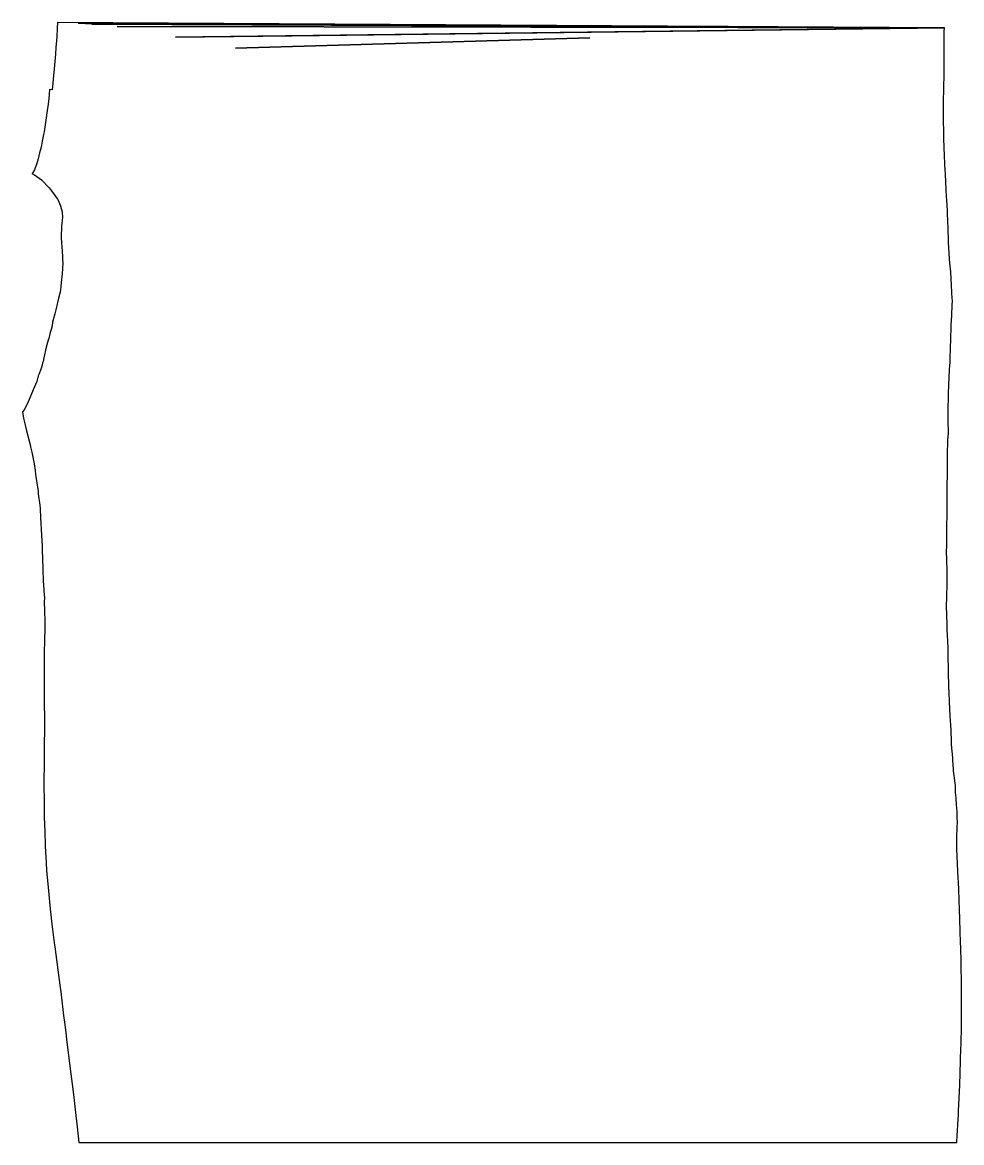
# Model space of a CAD drawing. Extents: x 5 to 159, y 0 to 184.
import ezdxf

# ---------------------------------------------------------------- set-up
doc = ezdxf.new("R2010")
doc.units = 0
doc.layers.add('10_30000', color=7, linetype='CONTINUOUS')

msp = doc.modelspace()

# ---------------------------------------------------------------- linework, layer by layer
at = {"layer": '10_30000', "color": 5}
for points in [[(9.796, 35.053), (10.068, 32.856), (10.166, 32.196), (10.985, 25.883), (11.115, 24.798), (11.188, 24.292), (11.607, 20.92), (11.782, 19.442), (11.966, 18.045), (12.086, 17.022), (12.591, 13.003), (13.2, 7.918), (13.541, 4.951), (13.592, 4.438), (13.806, 2.61), (14.092, 0.006), (158.53401, 0.006), (158.606, 1.238), (158.658, 1.952), (158.716, 3.05), (158.80801, 4.498), (158.83601, 5.244), (159.037, 9.44), (159.17001, 13.46), (159.17101, 13.717), (159.22601, 15.354), (159.24501, 16.254), (159.28601, 19.077), (159.32401, 20.855), (159.33, 23.074), (159.31401, 25.824), (159.261, 29.648), (159.19, 32.174), (159.16101, 32.849), (159.11301, 34.836), (158.98801, 38.442), (158.93001, 39.772), (158.856, 41.768), (158.714, 44.576), (158.56201, 48.302), (158.554, 49.273), (158.55801, 50.096), (158.62201, 51.998), (158.62801, 52.527), (158.62201, 53.548), (158.59601, 54.336), (158.55301, 54.986), (158.50401, 55.544), (158.45601, 56.73), (158.408, 57.14), (158.33, 57.562), (158.33, 58.334), (158.31601, 58.728), (158.276, 59.13), (158.17401, 59.948), (158.104, 60.364), (158.048, 60.772), (158.022, 61.168), (157.97801, 61.572), (157.94801, 61.968), (157.90001, 63.14), (157.84401, 63.932), (157.798, 64.334), (157.692, 65.522), (157.65201, 66.686), (157.61601, 67.084), (157.62201, 67.46201), (157.60001, 67.854), (157.53801, 68.64001), (157.45801, 70.19601), (157.42001, 71.35201), (157.37801, 71.746), (157.354, 72.134), (157.34601, 72.51801), (157.32401, 72.90401), (157.3, 73.674), (157.22801, 75.216), (157.18401, 77.132), (157.158, 77.51801), (157.18001, 78.274), (157.177, 78.478), (157.14401, 79.426), (157.09401, 80.19601), (157.10201, 81.332), (157.06201, 82.48), (157.01201, 83.44901), (156.95201, 84.396), (156.968, 85.152), (156.964, 85.353), (156.92401, 86.676), (156.90001, 87.05601), (156.86801, 88.01701), (156.86601, 88.578), (156.908, 89.33401), (156.90201, 90.47201), (156.94, 91.228), (156.944, 92.187), (156.93401, 92.746), (156.938, 93.506), (156.93001, 94.10201), (156.90201, 95.78201), (156.86601, 97.298), (156.90601, 98.05801), (156.89001, 98.816), (156.90201, 100.71201), (156.91301, 101.67101), (156.94601, 102.992), (156.95201, 104.132), (156.944, 104.89001), (156.95201, 105.27), (156.96301, 108.12901), (156.996, 109.83201), (156.98801, 111.173), (156.994, 111.732), (157.01801, 112.496), (157.028, 113.104), (157.048, 115.54401), (157.15001, 116.714), (157.16801, 117.09601), (157.16801, 117.478), (157.136, 118.05401), (157.11801, 118.604), (157.134, 119.75201), (157.13, 120.51201), (157.14201, 121.27601), (157.18001, 122.05201), (157.20001, 123.2), (157.298, 125.90401), (157.35001, 127.06801), (157.41801, 127.85801), (157.42601, 128.244), (157.472, 129.028), (157.468, 129.408), (157.51201, 130.192), (157.522, 130.96201), (157.56201, 131.912), (157.62801, 134.45401), (157.72601, 136.03801), (157.74101, 136.645), (157.76601, 137.21001), (157.804, 137.612), (157.80701, 138.54501), (157.804, 138.76201), (157.746, 139.882), (157.664, 140.98401), (157.54401, 143.21001), (157.39001, 144.64201), (157.326, 145.36401), (157.22801, 147.20401), (157.18201, 147.936), (157.17601, 148.31201), (157.095, 150.36101), (157.07001, 151.66), (157.00201, 152.75201), (157.00801, 153.134), (156.994, 153.50401), (156.96001, 153.858), (156.95601, 154.23401), (156.884, 154.94), (156.85001, 155.67201), (156.78001, 156.75401), (156.735, 158.048), (156.65401, 159.29601), (156.62901, 160.04401), (156.59401, 160.76401), (156.58601, 161.136), (156.53201, 162.22), (156.412, 165.134), (156.382, 166.61401), (156.34201, 167.70601), (156.35101, 168.65601), (156.34401, 169.59201), (156.37201, 171.88), (156.40201, 172.66), (156.42001, 174.188), (156.45401, 174.97801), (156.46201, 175.36401), (156.46001, 176.86801), (156.44801, 177.79901), (156.451, 181.19402), (156.457, 181.58101), (156.48201, 182.17401), (156.47701, 182.73601), (156.49001, 183.37401), (10.57, 184.246), (10.516, 183.30801), (10.458, 181.858), (10.326, 180.11201), (10.264, 179.03601), (10.056, 176.60001), (9.868, 174.89401), (9.812, 174.188), (9.694, 173.16602), (9.282, 173.20401), (9.234, 172.48201), (9.156, 171.651), (9.004, 170.41), (8.904, 169.73801), (8.69, 168.147), (8.385, 166.25801), (8.301, 165.789), (8.094, 164.70601), (7.886, 163.73001), (7.652, 162.76801), (7.406, 161.81201), (7.132, 160.87401), (6.92, 160.30501), (6.788, 159.98601), (6.652, 159.71001), (6.476, 159.46201), (6.386, 159.384), (6.738, 159.18201), (6.794, 159.16301), (7.982, 158.37201), (9.196, 157.035), (9.76, 156.32101), (10.334, 155.54501), (10.623, 155.11101), (11.08, 154.10101), (11.099, 154.04601), (11.357, 153.07401), (11.384, 152.90601), (11.414, 152.287), (11.373, 151.59601), (11.327, 151.28401), (11.271, 150.675), (11.205, 149.00201), (11.274, 147.854), (11.31, 147.50201), (11.375, 146.386), (11.418, 145.89201), (11.408, 145.23401), (11.464, 144.651), (11.388, 142.918), (11.223, 141.479), (11.167, 140.77501), (11.01, 139.888), (10.752, 138.871), (10.608, 138.17401), (10.302, 136.99001), (10.162, 136.33101), (9.861, 135.3), (9.788, 134.94801), (9.691, 134.31801), (9.553, 133.73801), (9.403, 133.21701), (9.167, 132.233), (9.078, 131.99901), (8.736, 130.85301), (8.344, 129.10301), (8.224, 128.464), (8.152, 128.26201), (8.066, 127.856), (7.9, 127.32101), (7.549, 126.36101), (7.415, 126.12501), (7.168, 125.202), (6.614, 123.826), (5.941, 122.229), (5.603, 121.451), (5.523, 121.33601), (5.295, 120.83601), (5.21, 120.688), (4.87, 120.274), (4.819, 120.18301), (4.994, 119.16401), (5.084, 118.73401), (5.5, 117.052), (5.998, 115.187), (6.08, 114.844), (6.166, 114.426), (6.37, 113.58), (6.696, 111.926), (6.743, 111.633), (6.903, 110.548), (6.99, 109.898), (7.354, 107.48601), (7.4, 107.08801), (7.432, 106.69401), (7.662, 104.86201), (7.716, 104.32401), (7.744, 103.93201), (7.77, 103.15401), (7.792, 102.76401), (7.988, 99.88901), (8.044, 98.11001), (8.086, 97.33601), (8.106, 96.18001), (8.134, 95.79601), (8.182, 94.64001), (8.193, 94.09701), (8.244, 92.55601), (8.256, 92.332), (8.308, 91.73), (8.416, 90.04), (8.428, 89.65601), (8.414, 88.888), (8.443, 87.522), (8.46, 86.97601), (8.496, 86.21201), (8.49, 84.846), (8.454, 82.374), (8.4, 80.83), (8.416, 80.45), (8.418, 80.066), (8.392, 79.29401), (8.408, 76.998), (8.384, 76.222), (8.41, 75.464), (8.41, 73.93), (8.422, 73.164), (8.4, 71.622), (8.438, 70.484), (8.446, 68.956), (8.438, 67.41801), (8.417, 66.039), (8.378, 61.638), (8.334, 60.082), (8.336, 59.316), (8.362, 58.558), (8.36, 58.176), (8.382, 56.652), (8.402, 55.896), (8.402, 55.13), (8.421, 53.824), (8.476, 52.106), (8.492, 51.348), (8.588, 48.73), (8.716, 46.142), (8.808, 44.68), (9.036, 42.007), (9.322, 38.994), (9.622, 36.408), (9.796, 35.053)], [(120.912, 183.56001), (14.18, 184.12001), (14.014, 184.12801), (120.912, 183.56001)], [(15.214, 184.06201), (83.356, 183.73201), (15.214, 184.06201)], [(121.44, 183.524), (16.294, 183.97401), (16.236, 183.98201), (121.44, 183.524)], [(20.398, 183.58601), (156.49001, 183.37401), (20.398, 183.58601)], [(49.225, 182.05701), (156.49001, 183.37401), (30.022, 181.81201), (29.982, 181.82001), (49.225, 182.05701)], [(98.19601, 181.70001), (39.888, 180.026), (98.19601, 181.70001)]]:
    msp.add_lwpolyline(points, dxfattribs=at)

doc.saveas('drawing.dxf')
